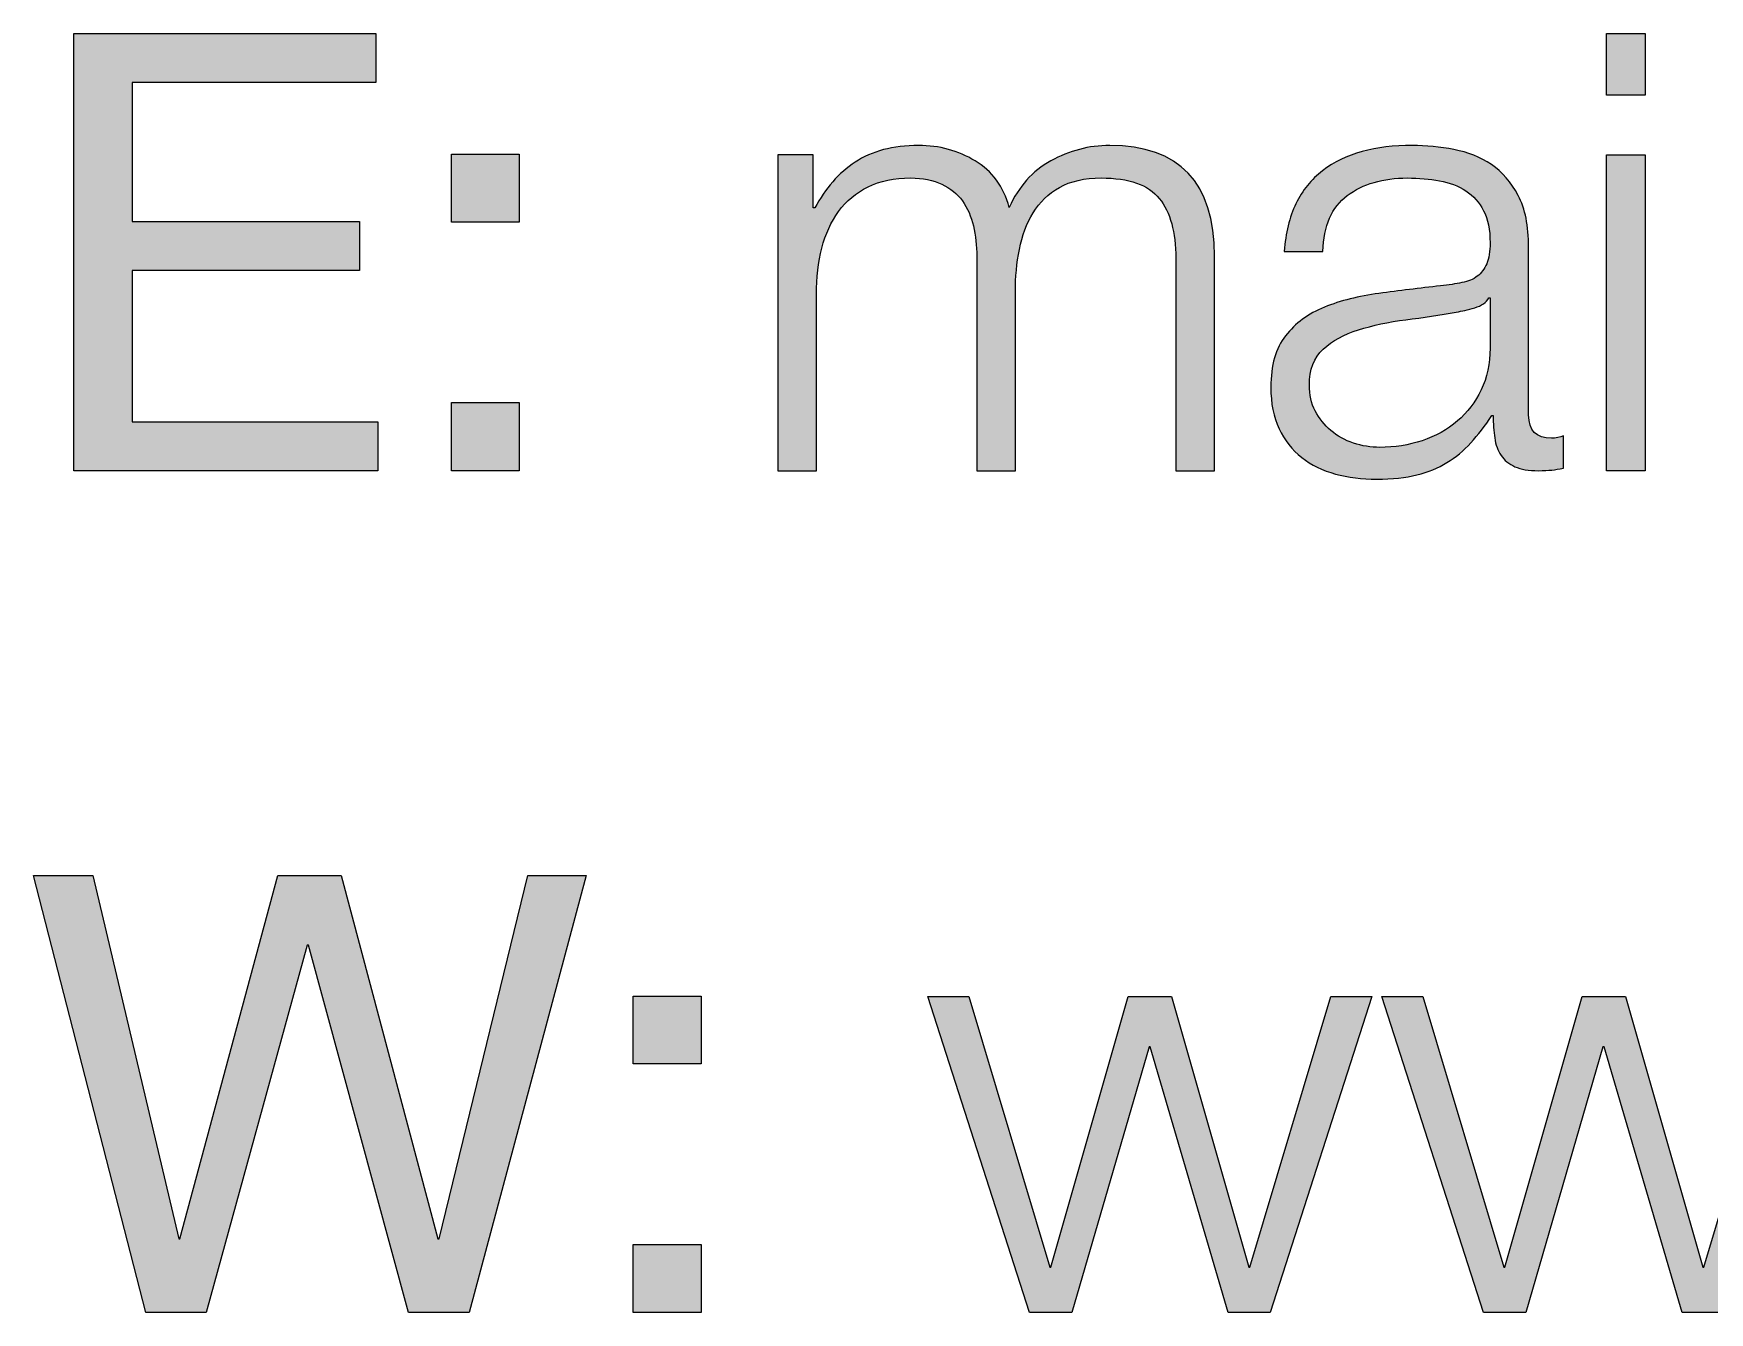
# Paper-space layout 'A0mask (portrait)' of a CAD drawing. Extents: x 0 to 810, y 0 to 1153.
# Drawn here: x 675.21 to 685.82, y 43.92 to 52.03 of the extents above; entities that cross this region are included whole.
import ezdxf
from ezdxf.enums import TextEntityAlignment as Align

# ---------------------------------------------------------------- set-up
doc = ezdxf.new("R2010")
doc.units = 0
doc.layers.get('0').update_dxf_attribs({"linetype": 'CONTINUOUS'})
doc.layers.get('Defpoints').update_dxf_attribs({"linetype": 'CONTINUOUS'})
doc.layers.add('JPP_Mask', color=7, linetype='CONTINUOUS')
doc.styles.add('JPP', font='arial.ttf')

# ---------------------------------------------------------------- blocks, each defined once
blk = doc.blocks.new('A0mask (portrait)')
at = {"true_color": 0x0081c6}
for points in [[(677.39, 49.566), (675.835, 49.566), (675.835, 50.525), (677.274, 50.525), (677.274, 50.835), (675.835, 50.835), (675.835, 51.715), (677.379, 51.715), (677.379, 52.025), (675.467, 52.025), (675.467, 49.256), (677.39, 49.256)], [(678.286, 51.261), (677.856, 51.261), (677.856, 50.831), (678.286, 50.831)], [(678.286, 49.687), (677.856, 49.687), (677.856, 49.256), (678.286, 49.256)], [(675.587, 46.693), (675.211, 46.693), (675.921, 43.924), (676.304, 43.924), (676.944, 46.251), (676.952, 46.251), (677.584, 43.924), (677.968, 43.924), (678.709, 46.693), (678.34, 46.693), (677.778, 44.39), (677.77, 44.39), (677.158, 46.693), (676.758, 46.693), (676.138, 44.39), (676.13, 44.39)], [(679.438, 45.929), (679.007, 45.929), (679.007, 45.499), (679.438, 45.499)], [(679.438, 44.355), (679.007, 44.355), (679.007, 43.924), (679.438, 43.924)]]:
    blk.add_hatch(color=142, dxfattribs=at).paths.add_polyline_path(points)
at = {"true_color": 0x004a91}
for points in [[(685.413, 52.025), (685.169, 52.025), (685.169, 51.634), (685.413, 51.634)], [(685.413, 51.257), (685.169, 51.257), (685.169, 49.256), (685.413, 49.256)], [(682.273, 45.607), (682.28, 45.607), (682.773, 43.924), (683.04, 43.924), (683.684, 45.925), (683.424, 45.925), (682.912, 44.211), (682.904, 44.211), (682.416, 45.925), (682.14, 45.925), (681.652, 44.211), (681.644, 44.211), (681.132, 45.925), (680.873, 45.925), (681.516, 43.924), (681.784, 43.924)], [(686.558, 45.925), (686.298, 45.925), (685.786, 44.211), (685.778, 44.211), (685.29, 45.925), (685.014, 45.925), (684.526, 44.211), (684.518, 44.211), (684.006, 45.925), (683.747, 45.925), (684.39, 43.924), (684.658, 43.924), (685.146, 45.607), (685.154, 45.607), (685.647, 43.924), (685.914, 43.924)]]:
    blk.add_hatch(color=154, dxfattribs=at).paths.add_polyline_path(points)
h = blk.add_hatch(color=154, dxfattribs=at)
edge = h.paths.add_edge_path()
edge.add_spline(control_points=[(681.172, 51.218), (681.065, 51.283), (680.946, 51.316), (680.814, 51.316)], knot_values=[4, 4, 4, 4, 5, 5, 5, 5], degree=3, periodic=0)
edge.add_spline(control_points=[(680.814, 51.316), (680.651, 51.316), (680.517, 51.28), (680.413, 51.211)], knot_values=[3, 3, 3, 3, 4, 4, 4, 4], degree=3, periodic=0)
edge.add_spline(control_points=[(680.413, 51.211), (680.308, 51.141), (680.223, 51.044), (680.158, 50.92)], knot_values=[2, 2, 2, 2, 3, 3, 3, 3], degree=3, periodic=0)
edge.add_spline(control_points=[(680.158, 50.92), (680.158, 50.92), (680.147, 50.92), (680.147, 50.92)], knot_values=[1.00001, 1.00001, 1.00001, 1.00001, 2, 2, 2, 2], degree=3, periodic=0)
edge.add_spline(control_points=[(680.147, 50.92), (680.147, 50.92), (680.147, 51.004), (680.147, 51.089)], knot_values=[0.5, 0.5, 0.5, 0.5, 1, 1, 1, 1], degree=3, periodic=0)
edge.add_spline(control_points=[(680.147, 51.089), (680.147, 51.173), (680.147, 51.257), (680.147, 51.257), (680.147, 51.257), (680.133, 51.257), (680.112, 51.257)], knot_values=[32.749965, 32.749965, 32.749965, 32.749965, 33.249965, 33.249965, 33.249965, 33.5, 33.5, 33.5, 33.5], degree=3, periodic=0)
edge.add_spline(control_points=[(680.112, 51.257), (680.091, 51.257), (680.063, 51.257), (680.035, 51.257)], knot_values=[32.49997, 32.49997, 32.49997, 32.49997, 32.749965, 32.749965, 32.749965, 32.749965], degree=3, periodic=0)
edge.add_spline(control_points=[(680.035, 51.257), (680.021, 51.257), (680.007, 51.257), (679.993, 51.257)], knot_values=[32.374972, 32.374972, 32.374972, 32.374972, 32.49997, 32.49997, 32.49997, 32.49997], degree=3, periodic=0)
edge.add_spline(control_points=[(679.993, 51.257), (679.98, 51.257), (679.968, 51.257), (679.957, 51.257)], knot_values=[32.249975, 32.249975, 32.249975, 32.249975, 32.374973, 32.374973, 32.374973, 32.374973], degree=3, periodic=0)
edge.add_spline(control_points=[(679.943, 51.257), (679.939, 51.257), (679.935, 51.257), (679.932, 51.257)], knot_values=[32.124977, 32.124977, 32.124977, 32.124977, 32.187476, 32.187476, 32.187476, 32.187476], degree=3, periodic=0)
edge.add_spline(control_points=[(679.922, 51.257), (679.922, 51.257), (679.922, 51.257), (679.922, 51.257), (679.922, 51.257), (679.922, 51.257), (679.922, 51.257)], knot_values=[31.99998, 31.99998, 31.99998, 31.99998, 32, 32, 32, 32.001445, 32.001445, 32.001445, 32.001445], degree=3, periodic=0)
edge.add_spline(control_points=[(679.922, 51.257), (679.922, 51.257), (679.922, 50.757), (679.922, 50.257)], knot_values=[31.49999, 31.49999, 31.49999, 31.49999, 31.99998, 31.99998, 31.99998, 31.99998], degree=3, periodic=0)
edge.add_spline(control_points=[(679.922, 50.257), (679.922, 49.757), (679.922, 49.256), (679.922, 49.256), (679.922, 49.256), (679.922, 49.256), (679.922, 49.256)], knot_values=[30.999023, 30.999023, 30.999023, 30.999023, 31.499013, 31.499013, 31.499013, 31.49999, 31.49999, 31.49999, 31.49999], degree=3, periodic=0)
edge.add_spline(control_points=[(679.933, 49.256), (679.936, 49.256), (679.94, 49.256), (679.945, 49.256)], knot_values=[30.812504, 30.812504, 30.812504, 30.812504, 30.875002, 30.875002, 30.875002, 30.875002], degree=3, periodic=0)
edge.add_spline(control_points=[(679.945, 49.256), (679.949, 49.256), (679.955, 49.256), (679.96, 49.256)], knot_values=[30.750005, 30.750005, 30.750005, 30.750005, 30.812504, 30.812504, 30.812504, 30.812504], degree=3, periodic=0)
edge.add_spline(control_points=[(679.96, 49.256), (679.972, 49.256), (679.985, 49.256), (680, 49.256)], knot_values=[30.625007, 30.625007, 30.625007, 30.625007, 30.750005, 30.750005, 30.750005, 30.750005], degree=3, periodic=0)
edge.add_spline(control_points=[(680, 49.256), (680.014, 49.256), (680.029, 49.256), (680.044, 49.256)], knot_values=[30.50001, 30.50001, 30.50001, 30.50001, 30.625007, 30.625007, 30.625007, 30.625007], degree=3, periodic=0)
edge.add_spline(control_points=[(680.044, 49.256), (680.075, 49.256), (680.105, 49.256), (680.128, 49.256)], knot_values=[30.250015, 30.250015, 30.250015, 30.250015, 30.50001, 30.50001, 30.50001, 30.50001], degree=3, periodic=0)
edge.add_spline(control_points=[(680.128, 49.256), (680.151, 49.256), (680.167, 49.256), (680.167, 49.256), (680.167, 49.256), (680.167, 49.256), (680.167, 49.256)], knot_values=[29.999532, 29.999532, 29.999532, 29.999532, 30.249547, 30.249547, 30.249547, 30.250015, 30.250015, 30.250015, 30.250015], degree=3, periodic=0)
edge.add_spline(control_points=[(680.167, 49.269), (680.167, 49.273), (680.167, 49.278), (680.167, 49.284)], knot_values=[29.906272, 29.906272, 29.906272, 29.906272, 29.937521, 29.937521, 29.937521, 29.937521], degree=3, periodic=0)
edge.add_spline(control_points=[(680.167, 49.284), (680.167, 49.29), (680.167, 49.297), (680.167, 49.304)], knot_values=[29.875022, 29.875022, 29.875022, 29.875022, 29.906272, 29.906272, 29.906272, 29.906272], degree=3, periodic=0)
edge.add_spline(control_points=[(680.167, 49.304), (680.167, 49.32), (680.167, 49.338), (680.167, 49.359)], knot_values=[29.812524, 29.812524, 29.812524, 29.812524, 29.875022, 29.875022, 29.875022, 29.875022], degree=3, periodic=0)
edge.add_spline(control_points=[(680.167, 49.359), (680.167, 49.381), (680.167, 49.405), (680.167, 49.431)], knot_values=[29.750025, 29.750025, 29.750025, 29.750025, 29.812524, 29.812524, 29.812524, 29.812524], degree=3, periodic=0)
edge.add_spline(control_points=[(680.167, 49.431), (680.167, 49.483), (680.167, 49.544), (680.167, 49.61)], knot_values=[29.625028, 29.625028, 29.625028, 29.625028, 29.750025, 29.750025, 29.750025, 29.750025], degree=3, periodic=0)
edge.add_spline(control_points=[(680.167, 49.61), (680.167, 49.806), (680.167, 50.041), (680.167, 50.199)], knot_values=[29.250035, 29.250035, 29.250035, 29.250035, 29.625028, 29.625028, 29.625028, 29.625028], degree=3, periodic=0)
edge.add_spline(control_points=[(680.167, 50.199), (680.167, 50.303), (680.167, 50.373), (680.167, 50.373), (680.167, 50.479), (680.178, 50.577), (680.201, 50.666)], knot_values=[28, 28, 28, 28, 28.250035, 28.250035, 28.250035, 29.250035, 29.250035, 29.250035, 29.250035], degree=3, periodic=0)
edge.add_spline(control_points=[(680.201, 50.666), (680.224, 50.755), (680.26, 50.833), (680.308, 50.898)], knot_values=[27, 27, 27, 27, 28, 28, 28, 28], degree=3, periodic=0)
edge.add_spline(control_points=[(680.308, 50.898), (680.356, 50.965), (680.418, 51.016), (680.494, 51.054), (680.57, 51.091), (680.66, 51.11), (680.763, 51.11)], knot_values=[25, 25, 25, 25, 26, 26, 26, 27, 27, 27, 27], degree=3, periodic=0)
edge.add_spline(control_points=[(680.763, 51.11), (680.841, 51.11), (680.907, 51.097), (680.961, 51.071)], knot_values=[24, 24, 24, 24, 25, 25, 25, 25], degree=3, periodic=0)
edge.add_spline(control_points=[(680.961, 51.071), (681.016, 51.045), (681.059, 51.01), (681.091, 50.965)], knot_values=[23, 23, 23, 23, 24, 24, 24, 24], degree=3, periodic=0)
edge.add_spline(control_points=[(681.091, 50.965), (681.124, 50.919), (681.147, 50.866), (681.161, 50.806)], knot_values=[22, 22, 22, 22, 23, 23, 23, 23], degree=3, periodic=0)
edge.add_spline(control_points=[(681.161, 50.806), (681.175, 50.745), (681.182, 50.681), (681.182, 50.614)], knot_values=[21, 21, 21, 21, 22, 22, 22, 22], degree=3, periodic=0)
edge.add_spline(control_points=[(681.182, 50.614), (681.182, 50.614), (681.182, 49.256), (681.182, 49.256), (681.182, 49.256), (681.243, 49.256), (681.304, 49.256)], knot_values=[19.5, 19.5, 19.5, 19.5, 20.5, 20.5, 20.5, 21, 21, 21, 21], degree=3, periodic=0)
edge.add_spline(control_points=[(681.304, 49.256), (681.366, 49.256), (681.427, 49.256), (681.427, 49.256), (681.427, 49.256), (681.427, 49.539), (681.427, 49.823)], knot_values=[18.5, 18.5, 18.5, 18.5, 19, 19, 19, 19.5, 19.5, 19.5, 19.5], degree=3, periodic=0)
edge.add_spline(control_points=[(681.427, 49.823), (681.427, 50.106), (681.427, 50.389), (681.427, 50.389), (681.427, 50.482), (681.435, 50.571), (681.452, 50.658)], knot_values=[17, 17, 17, 17, 17.5, 17.5, 17.5, 18.5, 18.5, 18.5, 18.5], degree=3, periodic=0)
edge.add_spline(control_points=[(681.452, 50.658), (681.469, 50.745), (681.498, 50.822), (681.539, 50.889)], knot_values=[16, 16, 16, 16, 17, 17, 17, 17], degree=3, periodic=0)
edge.add_spline(control_points=[(681.539, 50.889), (681.58, 50.956), (681.636, 51.01), (681.706, 51.05)], knot_values=[15, 15, 15, 15, 16, 16, 16, 16], degree=3, periodic=0)
edge.add_spline(control_points=[(681.706, 51.05), (681.775, 51.09), (681.864, 51.11), (681.97, 51.11)], knot_values=[14, 14, 14, 14, 15, 15, 15, 15], degree=3, periodic=0)
edge.add_spline(control_points=[(681.97, 51.11), (682.145, 51.11), (682.268, 51.067), (682.338, 50.98)], knot_values=[13, 13, 13, 13, 14, 14, 14, 14], degree=3, periodic=0)
edge.add_spline(control_points=[(682.338, 50.98), (682.408, 50.893), (682.442, 50.767), (682.442, 50.602)], knot_values=[12, 12, 12, 12, 13, 13, 13, 13], degree=3, periodic=0)
edge.add_spline(control_points=[(682.442, 50.602), (682.442, 50.602), (682.442, 49.256), (682.442, 49.256), (682.442, 49.256), (682.504, 49.256), (682.565, 49.256)], knot_values=[10.5, 10.5, 10.5, 10.5, 11.5, 11.5, 11.5, 12, 12, 12, 12], degree=3, periodic=0)
edge.add_spline(control_points=[(682.565, 49.256), (682.626, 49.256), (682.687, 49.256), (682.687, 49.256), (682.687, 49.256), (682.687, 49.596), (682.687, 49.935)], knot_values=[9.5, 9.5, 9.5, 9.5, 10, 10, 10, 10.5, 10.5, 10.5, 10.5], degree=3, periodic=0)
edge.add_spline(control_points=[(682.687, 49.935), (682.687, 50.274), (682.687, 50.614), (682.687, 50.614), (682.687, 51.082), (682.466, 51.316), (682.024, 51.316)], knot_values=[8, 8, 8, 8, 8.5, 8.5, 8.5, 9.5, 9.5, 9.5, 9.5], degree=3, periodic=0)
edge.add_spline(control_points=[(682.024, 51.316), (681.892, 51.316), (681.768, 51.283), (681.651, 51.218)], knot_values=[7, 7, 7, 7, 8, 8, 8, 8], degree=3, periodic=0)
edge.add_spline(control_points=[(681.651, 51.218), (681.535, 51.154), (681.447, 51.056), (681.388, 50.924)], knot_values=[6, 6, 6, 6, 7, 7, 7, 7], degree=3, periodic=0)
edge.add_spline(control_points=[(681.388, 50.924), (681.352, 51.056), (681.28, 51.154), (681.172, 51.218)], knot_values=[5, 5, 5, 5, 6, 6, 6, 6], degree=3, periodic=0)
h = blk.add_hatch(color=154, dxfattribs=at)
edge = h.paths.add_edge_path()
edge.add_spline(control_points=[(684.676, 49.609), (684.676, 49.609), (684.676, 50.672), (684.676, 50.672), (684.676, 50.806), (684.654, 50.916), (684.61, 50.999)], knot_values=[6, 6, 6, 6, 7, 7, 7, 8, 8, 8, 8], degree=3, periodic=0)
edge.add_spline(control_points=[(684.61, 50.999), (684.566, 51.084), (684.51, 51.149), (684.44, 51.195)], knot_values=[5, 5, 5, 5, 6, 6, 6, 6], degree=3, periodic=0)
edge.add_spline(control_points=[(684.44, 51.195), (684.37, 51.242), (684.291, 51.273), (684.203, 51.29)], knot_values=[4, 4, 4, 4, 5, 5, 5, 5], degree=3, periodic=0)
edge.add_spline(control_points=[(684.203, 51.29), (684.115, 51.307), (684.027, 51.316), (683.939, 51.316)], knot_values=[3, 3, 3, 3, 4, 4, 4, 4], degree=3, periodic=0)
edge.add_spline(control_points=[(683.939, 51.316), (683.823, 51.316), (683.717, 51.303), (683.622, 51.277), (683.526, 51.251), (683.443, 51.211), (683.371, 51.156)], knot_values=[1, 1, 1, 1, 2, 2, 2, 3, 3, 3, 3], degree=3, periodic=0)
edge.add_spline(control_points=[(683.371, 51.156), (683.3, 51.102), (683.244, 51.032), (683.203, 50.947)], knot_values=[0, 0, 0, 0, 1, 1, 1, 1], degree=3, periodic=0)
edge.add_spline(control_points=[(683.203, 50.947), (683.161, 50.862), (683.137, 50.761), (683.129, 50.645)], knot_values=[41, 41, 41, 41, 42, 42, 42, 42], degree=3, periodic=0)
edge.add_spline(control_points=[(683.129, 50.645), (683.129, 50.645), (683.373, 50.645), (683.373, 50.645), (683.378, 50.808), (683.43, 50.926), (683.528, 50.999)], knot_values=[39, 39, 39, 39, 40, 40, 40, 41, 41, 41, 41], degree=3, periodic=0)
edge.add_spline(control_points=[(683.528, 50.999), (683.627, 51.073), (683.753, 51.11), (683.908, 51.11)], knot_values=[38, 38, 38, 38, 39, 39, 39, 39], degree=3, periodic=0)
edge.add_spline(control_points=[(683.908, 51.11), (683.981, 51.11), (684.049, 51.104), (684.112, 51.093)], knot_values=[37, 37, 37, 37, 38, 38, 38, 38], degree=3, periodic=0)
edge.add_spline(control_points=[(684.112, 51.093), (684.175, 51.081), (684.231, 51.059), (684.279, 51.029)], knot_values=[36, 36, 36, 36, 37, 37, 37, 37], degree=3, periodic=0)
edge.add_spline(control_points=[(684.279, 51.029), (684.326, 50.997), (684.364, 50.955), (684.391, 50.903)], knot_values=[35, 35, 35, 35, 36, 36, 36, 36], degree=3, periodic=0)
edge.add_spline(control_points=[(684.391, 50.903), (684.418, 50.85), (684.432, 50.782), (684.432, 50.699)], knot_values=[34, 34, 34, 34, 35, 35, 35, 35], degree=3, periodic=0)
edge.add_spline(control_points=[(684.432, 50.699), (684.432, 50.645), (684.425, 50.601), (684.411, 50.567), (684.396, 50.534), (684.376, 50.507), (684.351, 50.488)], knot_values=[32, 32, 32, 32, 33, 33, 33, 34, 34, 34, 34], degree=3, periodic=0)
edge.add_spline(control_points=[(684.351, 50.488), (684.325, 50.468), (684.292, 50.454), (684.254, 50.447), (684.215, 50.439), (684.17, 50.433), (684.118, 50.427)], knot_values=[30, 30, 30, 30, 31, 31, 31, 32, 32, 32, 32], degree=3, periodic=0)
edge.add_spline(control_points=[(684.118, 50.427), (683.986, 50.412), (683.856, 50.396), (683.728, 50.379)], knot_values=[29, 29, 29, 29, 30, 30, 30, 30], degree=3, periodic=0)
edge.add_spline(control_points=[(683.728, 50.379), (683.6, 50.362), (683.485, 50.333), (683.383, 50.292)], knot_values=[28, 28, 28, 28, 29, 29, 29, 29], degree=3, periodic=0)
edge.add_spline(control_points=[(683.383, 50.292), (683.281, 50.25), (683.199, 50.19), (683.137, 50.111)], knot_values=[27, 27, 27, 27, 28, 28, 28, 28], degree=3, periodic=0)
edge.add_spline(control_points=[(683.137, 50.111), (683.075, 50.033), (683.044, 49.923), (683.044, 49.784)], knot_values=[26, 26, 26, 26, 27, 27, 27, 27], degree=3, periodic=0)
edge.add_spline(control_points=[(683.044, 49.784), (683.044, 49.683), (683.061, 49.596), (683.096, 49.522)], knot_values=[25, 25, 25, 25, 26, 26, 26, 26], degree=3, periodic=0)
edge.add_spline(control_points=[(683.096, 49.522), (683.131, 49.449), (683.179, 49.388), (683.24, 49.34)], knot_values=[24, 24, 24, 24, 25, 25, 25, 25], degree=3, periodic=0)
edge.add_spline(control_points=[(683.24, 49.34), (683.3, 49.292), (683.371, 49.257), (683.453, 49.235), (683.534, 49.213), (683.622, 49.202), (683.714, 49.202)], knot_values=[22, 22, 22, 22, 23, 23, 23, 24, 24, 24, 24], degree=3, periodic=0)
edge.add_spline(control_points=[(683.714, 49.202), (683.813, 49.202), (683.898, 49.211), (683.969, 49.229), (684.04, 49.247), (684.103, 49.273), (684.158, 49.307)], knot_values=[20, 20, 20, 20, 21, 21, 21, 22, 22, 22, 22], degree=3, periodic=0)
edge.add_spline(control_points=[(684.158, 49.307), (684.214, 49.34), (684.264, 49.382), (684.31, 49.433)], knot_values=[19, 19, 19, 19, 20, 20, 20, 20], degree=3, periodic=0)
edge.add_spline(control_points=[(684.31, 49.433), (684.355, 49.483), (684.4, 49.541), (684.443, 49.605)], knot_values=[18, 18, 18, 18, 19, 19, 19, 19], degree=3, periodic=0)
edge.add_spline(control_points=[(684.451, 49.605), (684.451, 49.554), (684.455, 49.506), (684.461, 49.464)], knot_values=[16, 16, 16, 16, 17, 17, 17, 17], degree=3, periodic=0)
edge.add_spline(control_points=[(684.461, 49.464), (684.467, 49.421), (684.481, 49.384), (684.502, 49.353)], knot_values=[15, 15, 15, 15, 16, 16, 16, 16], degree=3, periodic=0)
edge.add_spline(control_points=[(684.502, 49.353), (684.522, 49.322), (684.551, 49.299), (684.589, 49.281)], knot_values=[14, 14, 14, 14, 15, 15, 15, 15], degree=3, periodic=0)
edge.add_spline(control_points=[(684.589, 49.281), (684.627, 49.265), (684.676, 49.256), (684.738, 49.256)], knot_values=[13, 13, 13, 13, 14, 14, 14, 14], degree=3, periodic=0)
edge.add_spline(control_points=[(684.738, 49.256), (684.772, 49.256), (684.8, 49.258), (684.822, 49.26)], knot_values=[12, 12, 12, 12, 13, 13, 13, 13], degree=3, periodic=0)
edge.add_spline(control_points=[(684.822, 49.26), (684.844, 49.263), (684.869, 49.267), (684.897, 49.272)], knot_values=[11, 11, 11, 11, 12, 12, 12, 12], degree=3, periodic=0)
edge.add_spline(control_points=[(684.897, 49.272), (684.897, 49.272), (684.897, 49.477), (684.897, 49.477), (684.874, 49.467), (684.848, 49.462), (684.82, 49.462)], knot_values=[9, 9, 9, 9, 10, 10, 10, 11, 11, 11, 11], degree=3, periodic=0)
edge.add_spline(control_points=[(684.82, 49.462), (684.724, 49.462), (684.676, 49.511), (684.676, 49.609)], knot_values=[8, 8, 8, 8, 9, 9, 9, 9], degree=3, periodic=0)
edge = h.paths.add_edge_path(flags=16)
edge.add_spline(control_points=[(684.424, 50.35), (684.424, 50.35), (684.432, 50.35), (684.432, 50.35), (684.432, 50.35), (684.432, 50.032), (684.432, 50.032), (684.432, 49.934), (684.413, 49.846), (684.376, 49.768)], knot_values=[13, 13, 13, 13, 13.99998, 13.99998, 13.99998, 14.99998, 14.99998, 14.99998, 15.99998, 15.99998, 15.99998, 15.99998], degree=3, periodic=0)
edge.add_spline(control_points=[(684.376, 49.768), (684.338, 49.691), (684.288, 49.625), (684.225, 49.571)], knot_values=[12, 12, 12, 12, 13, 13, 13, 13], degree=3, periodic=0)
edge.add_spline(control_points=[(684.225, 49.571), (684.161, 49.516), (684.087, 49.475), (684.002, 49.446)], knot_values=[11, 11, 11, 11, 12, 12, 12, 12], degree=3, periodic=0)
edge.add_spline(control_points=[(684.002, 49.446), (683.916, 49.418), (683.827, 49.404), (683.734, 49.404)], knot_values=[10, 10, 10, 10, 11, 11, 11, 11], degree=3, periodic=0)
edge.add_spline(control_points=[(683.734, 49.404), (683.677, 49.404), (683.622, 49.413), (683.567, 49.431)], knot_values=[9, 9, 9, 9, 10, 10, 10, 10], degree=3, periodic=0)
edge.add_spline(control_points=[(683.567, 49.431), (683.513, 49.449), (683.465, 49.476), (683.424, 49.511)], knot_values=[8, 8, 8, 8, 9, 9, 9, 9], degree=3, periodic=0)
edge.add_spline(control_points=[(683.424, 49.511), (683.383, 49.545), (683.349, 49.587), (683.325, 49.635), (683.3, 49.682), (683.288, 49.737), (683.288, 49.799)], knot_values=[6, 6, 6, 6, 7, 7, 7, 8, 8, 8, 8], degree=3, periodic=0)
edge.add_spline(control_points=[(683.288, 49.799), (683.288, 49.897), (683.317, 49.973), (683.375, 50.026)], knot_values=[5, 5, 5, 5, 6, 6, 6, 6], degree=3, periodic=0)
edge.add_spline(control_points=[(683.375, 50.026), (683.433, 50.079), (683.507, 50.12), (683.598, 50.148)], knot_values=[4, 4, 4, 4, 5, 5, 5, 5], degree=3, periodic=0)
edge.add_spline(control_points=[(683.598, 50.148), (683.689, 50.177), (683.789, 50.198), (683.898, 50.212)], knot_values=[3, 3, 3, 3, 4, 4, 4, 4], degree=3, periodic=0)
edge.add_spline(control_points=[(683.898, 50.212), (684.009, 50.226), (684.115, 50.242), (684.218, 50.261)], knot_values=[2, 2, 2, 2, 3, 3, 3, 3], degree=3, periodic=0)
edge.add_spline(control_points=[(684.218, 50.261), (684.252, 50.266), (684.291, 50.275), (684.335, 50.288), (684.379, 50.301), (684.409, 50.321), (684.424, 50.35)], knot_values=[0, 0, 0, 0, 1, 1, 1, 2, 2, 2, 2], degree=3, periodic=0)
at = {"layer": 'Defpoints', "color": 142, "true_color": 0x0081c6}
for points in [[(677.379, 52.025), (677.379, 51.715), (675.835, 51.715), (675.835, 50.835), (677.274, 50.835), (677.274, 50.525), (675.835, 50.525), (675.835, 49.566), (677.39, 49.566), (677.39, 49.256), (675.467, 49.256), (675.467, 52.025), (677.379, 52.025)], [(677.856, 50.831), (677.856, 51.261), (678.286, 51.261), (678.286, 50.831), (677.856, 50.831)], [(678.286, 49.687), (678.286, 49.256), (677.856, 49.256), (677.856, 49.687), (678.286, 49.687)], [(677.584, 43.924), (676.952, 46.251), (676.944, 46.251), (676.304, 43.924), (675.921, 43.924), (675.211, 46.693), (675.587, 46.693), (676.13, 44.39), (676.138, 44.39), (676.758, 46.693), (677.158, 46.693), (677.77, 44.39), (677.778, 44.39), (678.34, 46.693), (678.709, 46.693), (677.968, 43.924), (677.584, 43.924)], [(679.007, 45.499), (679.007, 45.929), (679.438, 45.929), (679.438, 45.499), (679.007, 45.499)], [(679.438, 44.355), (679.438, 43.924), (679.007, 43.924), (679.007, 44.355), (679.438, 44.355)]]:
    blk.add_lwpolyline(points, dxfattribs=at)
at = {"layer": 'Defpoints', "color": 154, "true_color": 0x004a91}
for points in [[(685.413, 52.025), (685.413, 51.634), (685.169, 51.634), (685.169, 52.025), (685.413, 52.025)], [(685.413, 51.257), (685.413, 49.256), (685.169, 49.256), (685.169, 51.257), (685.413, 51.257)], [(681.132, 45.925), (681.644, 44.211), (681.652, 44.211), (682.14, 45.925), (682.416, 45.925), (682.904, 44.211), (682.912, 44.211), (683.424, 45.925), (683.684, 45.925), (683.04, 43.924), (682.773, 43.924), (682.28, 45.607), (682.273, 45.607), (681.784, 43.924), (681.516, 43.924), (680.873, 45.925), (681.132, 45.925)], [(684.006, 45.925), (684.518, 44.211), (684.526, 44.211), (685.014, 45.925), (685.29, 45.925), (685.778, 44.211), (685.786, 44.211), (686.298, 45.925), (686.558, 45.925), (685.914, 43.924), (685.647, 43.924), (685.154, 45.607), (685.146, 45.607), (684.658, 43.924), (684.39, 43.924), (683.747, 45.925), (684.006, 45.925)]]:
    blk.add_lwpolyline(points, dxfattribs=at)
for points, knots in [([(680.147, 51.257), (680.147, 51.257), (680.147, 50.92), (680.147, 50.92), (680.147, 50.92), (680.158, 50.92), (680.158, 50.92), (680.223, 51.044), (680.308, 51.141), (680.413, 51.211), (680.517, 51.28), (680.651, 51.316), (680.814, 51.316), (680.946, 51.316), (681.065, 51.283), (681.172, 51.218), (681.28, 51.154), (681.352, 51.056), (681.388, 50.924), (681.447, 51.056), (681.535, 51.154), (681.651, 51.218), (681.768, 51.283), (681.892, 51.316), (682.024, 51.316), (682.466, 51.316), (682.687, 51.082), (682.687, 50.614), (682.687, 50.614), (682.687, 49.256), (682.687, 49.256), (682.687, 49.256), (682.442, 49.256), (682.442, 49.256), (682.442, 49.256), (682.442, 50.602), (682.442, 50.602), (682.442, 50.767), (682.408, 50.893), (682.338, 50.98), (682.268, 51.067), (682.145, 51.11), (681.97, 51.11), (681.864, 51.11), (681.775, 51.09), (681.706, 51.05), (681.636, 51.01), (681.58, 50.956), (681.539, 50.889), (681.498, 50.822), (681.469, 50.745), (681.452, 50.658), (681.435, 50.571), (681.427, 50.482), (681.427, 50.389), (681.427, 50.389), (681.427, 49.256), (681.427, 49.256), (681.427, 49.256), (681.182, 49.256), (681.182, 49.256), (681.182, 49.256), (681.182, 50.614), (681.182, 50.614), (681.182, 50.681), (681.175, 50.745), (681.161, 50.806), (681.147, 50.866), (681.124, 50.919), (681.091, 50.965), (681.059, 51.01), (681.016, 51.045), (680.961, 51.071), (680.907, 51.097), (680.841, 51.11), (680.763, 51.11), (680.66, 51.11), (680.57, 51.091), (680.494, 51.054), (680.418, 51.016), (680.356, 50.965), (680.308, 50.898), (680.26, 50.833), (680.224, 50.755), (680.201, 50.666), (680.178, 50.577), (680.167, 50.479), (680.167, 50.373), (680.167, 50.373), (680.167, 49.256), (680.167, 49.256), (680.167, 49.256), (679.922, 49.256), (679.922, 49.256), (679.922, 49.256), (679.922, 51.257), (679.922, 51.257), (679.922, 51.257), (680.147, 51.257), (680.147, 51.257)], [0, 0, 0, 0, 1, 1, 1, 2, 2, 2, 3, 3, 3, 4, 4, 4, 5, 5, 5, 6, 6, 6, 7, 7, 7, 8, 8, 8, 9, 9, 9, 10, 10, 10, 11, 11, 11, 12, 12, 12, 13, 13, 13, 14, 14, 14, 15, 15, 15, 16, 16, 16, 17, 17, 17, 18, 18, 18, 19, 19, 19, 20, 20, 20, 21, 21, 21, 22, 22, 22, 23, 23, 23, 24, 24, 24, 25, 25, 25, 26, 26, 26, 27, 27, 27, 28, 28, 28, 29, 29, 29, 30, 30, 30, 31, 31, 31, 32, 32, 32, 33, 33, 33, 33]), ([(683.203, 50.947), (683.244, 51.032), (683.3, 51.102), (683.371, 51.156), (683.443, 51.211), (683.526, 51.251), (683.622, 51.277), (683.717, 51.303), (683.823, 51.316), (683.939, 51.316), (684.027, 51.316), (684.115, 51.307), (684.203, 51.29), (684.291, 51.273), (684.37, 51.242), (684.44, 51.195), (684.51, 51.149), (684.566, 51.084), (684.61, 50.999), (684.654, 50.916), (684.676, 50.806), (684.676, 50.672), (684.676, 50.672), (684.676, 49.609), (684.676, 49.609), (684.676, 49.511), (684.724, 49.462), (684.82, 49.462), (684.848, 49.462), (684.874, 49.467), (684.897, 49.477), (684.897, 49.477), (684.897, 49.272), (684.897, 49.272), (684.869, 49.267), (684.844, 49.263), (684.822, 49.26), (684.8, 49.258), (684.772, 49.256), (684.738, 49.256), (684.676, 49.256), (684.627, 49.265), (684.589, 49.281), (684.551, 49.299), (684.522, 49.322), (684.502, 49.353), (684.481, 49.384), (684.467, 49.421), (684.461, 49.464), (684.455, 49.506), (684.451, 49.554), (684.451, 49.605), (684.451, 49.605), (684.443, 49.605), (684.443, 49.605), (684.4, 49.541), (684.355, 49.483), (684.31, 49.433), (684.264, 49.382), (684.214, 49.34), (684.158, 49.307), (684.103, 49.273), (684.04, 49.247), (683.969, 49.229), (683.898, 49.211), (683.813, 49.202), (683.714, 49.202), (683.622, 49.202), (683.534, 49.213), (683.453, 49.235), (683.371, 49.257), (683.3, 49.292), (683.24, 49.34), (683.179, 49.388), (683.131, 49.449), (683.096, 49.522), (683.061, 49.596), (683.044, 49.683), (683.044, 49.784), (683.044, 49.923), (683.075, 50.033), (683.137, 50.111), (683.199, 50.19), (683.281, 50.25), (683.383, 50.292), (683.485, 50.333), (683.6, 50.362), (683.728, 50.379), (683.856, 50.396), (683.986, 50.412), (684.118, 50.427), (684.17, 50.433), (684.215, 50.439), (684.254, 50.447), (684.292, 50.454), (684.325, 50.468), (684.351, 50.488), (684.376, 50.507), (684.396, 50.534), (684.411, 50.567), (684.425, 50.601), (684.432, 50.645), (684.432, 50.699), (684.432, 50.782), (684.418, 50.85), (684.391, 50.903), (684.364, 50.955), (684.326, 50.997), (684.279, 51.029), (684.231, 51.059), (684.175, 51.081), (684.112, 51.093), (684.049, 51.104), (683.981, 51.11), (683.908, 51.11), (683.753, 51.11), (683.627, 51.073), (683.528, 50.999), (683.43, 50.926), (683.378, 50.808), (683.373, 50.645), (683.373, 50.645), (683.129, 50.645), (683.129, 50.645), (683.137, 50.761), (683.161, 50.862), (683.203, 50.947)], [0, 0, 0, 0, 1, 1, 1, 2, 2, 2, 3, 3, 3, 4, 4, 4, 5, 5, 5, 6, 6, 6, 7, 7, 7, 8, 8, 8, 9, 9, 9, 10, 10, 10, 11, 11, 11, 12, 12, 12, 13, 13, 13, 14, 14, 14, 15, 15, 15, 16, 16, 16, 17, 17, 17, 18, 18, 18, 19, 19, 19, 20, 20, 20, 21, 21, 21, 22, 22, 22, 23, 23, 23, 24, 24, 24, 25, 25, 25, 26, 26, 26, 27, 27, 27, 28, 28, 28, 29, 29, 29, 30, 30, 30, 31, 31, 31, 32, 32, 32, 33, 33, 33, 34, 34, 34, 35, 35, 35, 36, 36, 36, 37, 37, 37, 38, 38, 38, 39, 39, 39, 40, 40, 40, 41, 41, 41, 42, 42, 42, 42]), ([(684.424, 50.35), (684.409, 50.321), (684.379, 50.301), (684.335, 50.288), (684.291, 50.275), (684.252, 50.266), (684.218, 50.261), (684.115, 50.242), (684.009, 50.226), (683.898, 50.212), (683.789, 50.198), (683.689, 50.177), (683.598, 50.148), (683.507, 50.12), (683.433, 50.079), (683.375, 50.026), (683.317, 49.973), (683.288, 49.897), (683.288, 49.799), (683.288, 49.737), (683.3, 49.682), (683.325, 49.635), (683.349, 49.587), (683.383, 49.545), (683.424, 49.511), (683.465, 49.476), (683.513, 49.449), (683.567, 49.431), (683.622, 49.413), (683.677, 49.404), (683.734, 49.404), (683.827, 49.404), (683.916, 49.418), (684.002, 49.446), (684.087, 49.475), (684.161, 49.516), (684.225, 49.571), (684.288, 49.625), (684.338, 49.691), (684.376, 49.768), (684.413, 49.846), (684.432, 49.934), (684.432, 50.032), (684.432, 50.032), (684.432, 50.35), (684.432, 50.35), (684.432, 50.35), (684.424, 50.35), (684.424, 50.35)], [0, 0, 0, 0, 1, 1, 1, 2, 2, 2, 3, 3, 3, 4, 4, 4, 5, 5, 5, 6, 6, 6, 7, 7, 7, 8, 8, 8, 9, 9, 9, 10, 10, 10, 11, 11, 11, 12, 12, 12, 13, 13, 13, 14, 14, 14, 15, 15, 15, 16, 16, 16, 16])]:
    blk.add_open_spline(points, degree=3, knots=knots, dxfattribs=at)
at = {"color": 7, "style": 'JPP'}
for tag, p in [('Client', (743, 115)), ('Project1', (743, 90)), ('Project2', (743, 82.5)), ('Project3', (743, 75)), ('Title1', (743, 57.5)), ('Title2', (743, 50)), ('Title3', (743, 42.5)), ('Status', (635, 7.5))]:
    blk.add_attdef(tag, text='', height=3.5, dxfattribs=at).set_placement(p, align=Align.MIDDLE_LEFT)
at = {"color": 2, "style": 'JPP'}
for tag, p in [('Scale', (662.5, 25)), ('Checked', (752.5, 25)), ('Drawn', (707.5, 25)), ('Date', (797.5, 25))]:
    blk.add_attdef(tag, text='', height=2, dxfattribs=at).set_placement(p, align=Align.MIDDLE_CENTER)
at = {"color": 6, "style": 'JPP'}
for tag, p in [('Ref', (725, 7.5)), ('DrgNo.', (767, 7.5))]:
    blk.add_attdef(tag, text='', height=4, dxfattribs=at).set_placement(p, align=Align.MIDDLE_LEFT)
blk.add_attdef('Rev', text='', height=4, dxfattribs=at).set_placement((801.275, 7.5), align=Align.MIDDLE_CENTER)

psp = doc.layouts.new('A0mask (portrait)')

# ---------------------------------------------------------------- block references
at = {"layer": 'JPP_Mask'}
psp.add_blockref('A0mask (portrait)', (0, 0), dxfattribs=at)

doc.saveas('drawing.dxf')
